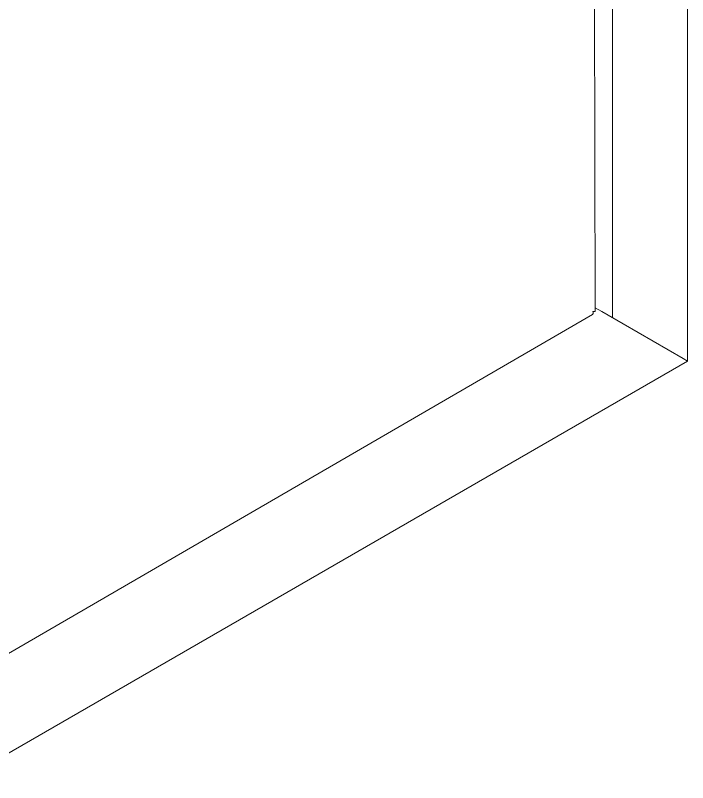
# Model space of a CAD drawing. Header units: inches. Extents: x -1 to 137, y -3 to 81.
# Drawn here: x 127.99 to 137.19, y 35.93 to 46.43 of the extents above; entities that cross this region are included whole.
import ezdxf

# ---------------------------------------------------------------- set-up
doc = ezdxf.new("R2010")
doc.units = ezdxf.units.IN
doc.layers.add('ZANO_R', color=7, linetype='Continuous', lineweight=0)

msp = doc.modelspace()

# ---------------------------------------------------------------- linework, layer by layer
at = {"layer": 'ZANO_R'}
for p, q in [((137.19034, 73.10629), (137.19034, 41.69939)), ((136.16152, 71.32431), (136.16152, 42.29338)), ((135.8667, 66.35847), (135.92533, 42.37641)), ((135.9252, 42.42982), (136.01674, 42.37697)), ((135.88758, 42.33651), (127.19932, 37.29205)), ((135.88843, 42.33748), (135.88758, 42.33651)), ((135.88924, 42.33848), (135.88843, 42.33748)), ((135.89002, 42.3395), (135.88924, 42.33848)), ((135.89076, 42.34055), (135.89002, 42.3395)), ((135.89146, 42.34163), (135.89076, 42.34055)), ((135.89213, 42.34273), (135.89146, 42.34163)), ((135.89275, 42.34386), (135.89213, 42.34273)), ((135.89334, 42.345), (135.89275, 42.34386)), ((135.89389, 42.34617), (135.89334, 42.345)), ((135.8944, 42.34735), (135.89389, 42.34617)), ((135.92533, 42.3764), (135.89409, 42.37617)), ((135.89409, 42.37617), (135.89458, 42.37498)), ((135.89486, 42.34855), (135.8944, 42.34735)), ((135.89458, 42.37498), (135.89503, 42.37377)), ((135.89529, 42.34976), (135.89486, 42.34855)), ((135.90382, 42.37496), (135.89493, 42.37272)), ((135.89503, 42.37377), (135.89544, 42.37255)), ((135.89567, 42.35099), (135.89529, 42.34976)), ((135.89544, 42.37255), (135.89581, 42.37132)), ((135.89601, 42.35223), (135.89567, 42.35099)), ((135.89581, 42.37132), (135.89613, 42.37007)), ((135.8963, 42.35348), (135.89601, 42.35223)), ((135.89613, 42.37007), (135.89641, 42.36882)), ((135.89656, 42.35475), (135.8963, 42.35348)), ((135.89641, 42.36882), (135.89664, 42.36755)), ((135.89676, 42.35602), (135.89656, 42.35475)), ((135.89664, 42.36755), (135.89683, 42.36628)), ((135.89693, 42.35729), (135.89676, 42.35602)), ((135.89683, 42.36628), (135.89698, 42.365)), ((135.89705, 42.35857), (135.89693, 42.35729)), ((135.89698, 42.365), (135.89708, 42.36372)), ((135.89712, 42.35986), (135.89705, 42.35857)), ((135.89708, 42.36372), (135.89714, 42.36243)), ((135.89716, 42.36114), (135.89712, 42.35986)), ((135.89714, 42.36243), (135.89716, 42.36114)), ((136.30629, 42.2098), (136.01674, 42.37697)), ((136.30629, 42.2098), (137.13038, 41.73401)), ((137.19034, 41.69939), (127.19678, 35.9296)), ((137.19034, 41.69939), (137.13038, 41.73401))]:
    msp.add_line(p, q, dxfattribs=at)

doc.saveas('drawing.dxf')
